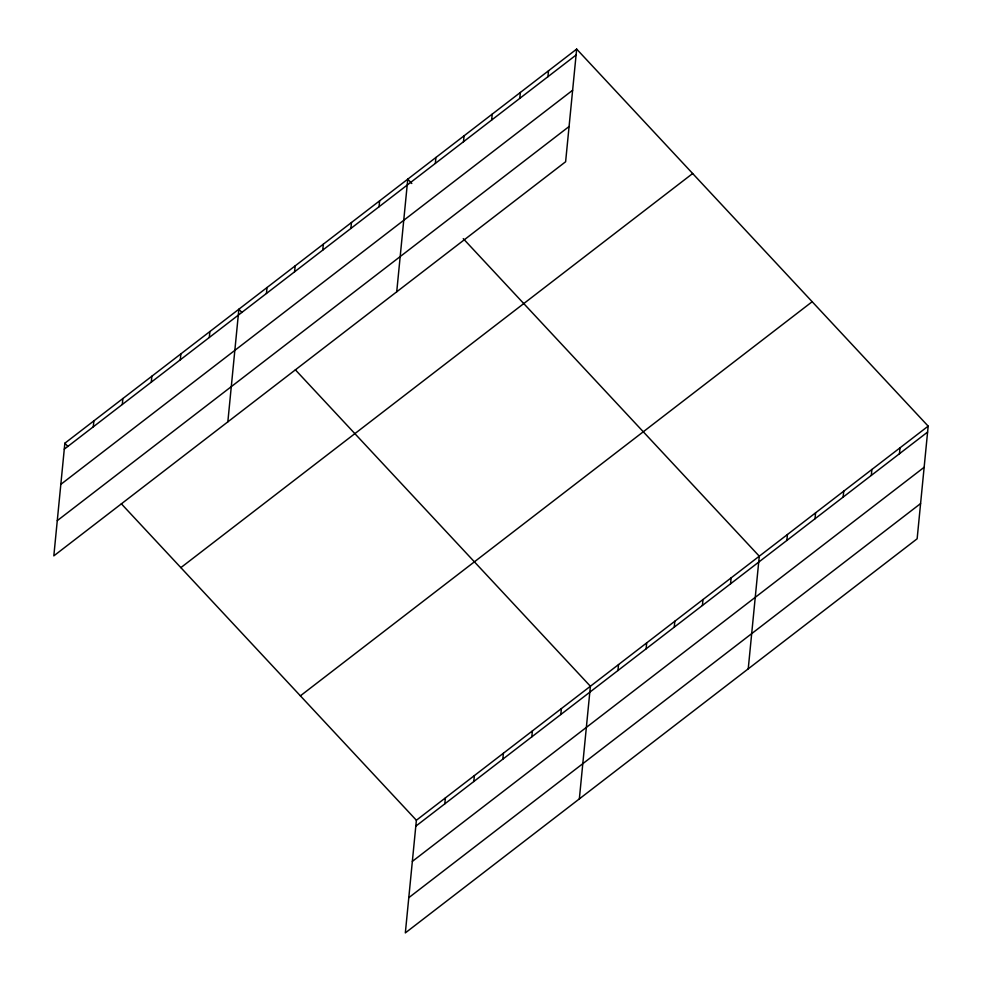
<?xml version="1.0" encoding="UTF-8"?>
<svg xmlns="http://www.w3.org/2000/svg" width="982" height="982" viewBox="0 0 982 982"><rect width="100%" height="100%" fill="white"/><g stroke="black" fill="none" stroke-linecap="round" stroke-linejoin="round"><path stroke-width="1.47" d="M576.667 49.1L64.861 443.213L53.826 555.861L565.62 161.748L576.667 49.1L928.174 426.139L917.139 538.787L405.333 932.9L416.38 820.252L928.174 426.139M93.29 426.814L93.867 420.885M122.284 404.486L122.873 398.545M151.289 382.145L151.866 376.216M180.295 359.817L180.872 353.876M209.289 337.489L209.878 331.548M227.836 421.867L238.871 309.22L241.903 312.46M266.441 293.471L267.03 287.542M294.588 271.793L295.177 265.864M322.747 250.115L323.323 244.187M350.893 228.45L351.47 222.509M379.04 206.772L379.617 200.831M396.728 291.801L407.776 179.154L411.802 183.487M435.333 163.417L435.922 157.476M463.492 141.739L464.069 135.811M491.638 120.062L492.215 114.133M444.797 803.853L445.386 797.912M519.785 98.384L520.362 92.455M473.803 781.525L474.38 775.584M547.931 76.706L548.521 70.778M502.809 759.184L503.385 753.255M531.802 736.856L532.391 730.915M560.808 714.515L561.385 708.587M579.343 798.906L590.391 686.246L295.361 369.809M617.96 670.51L618.537 664.581M646.107 648.832L646.684 642.903M674.253 627.154L674.843 621.225M702.4 605.477L702.989 599.548M730.559 583.799L731.136 577.87M748.235 668.84L759.282 556.193L463.246 238.663M786.852 540.456L787.429 534.515M814.999 518.778L815.588 512.837M843.145 497.101L843.734 491.16M871.304 475.423L871.881 469.494M899.451 453.745L900.028 447.817M64.284 449.155L576.078 55.029M60.835 484.359L572.629 90.246M57.275 520.644L569.069 126.531M180.86 567.633L692.666 173.519M300.382 695.833L812.175 301.72M415.803 826.181L927.597 432.068M412.342 861.398L924.148 467.285M408.782 897.683L920.588 503.57M64.861 443.213L67.893 446.466M121.351 503.803L416.38 820.252"/></g></svg>
